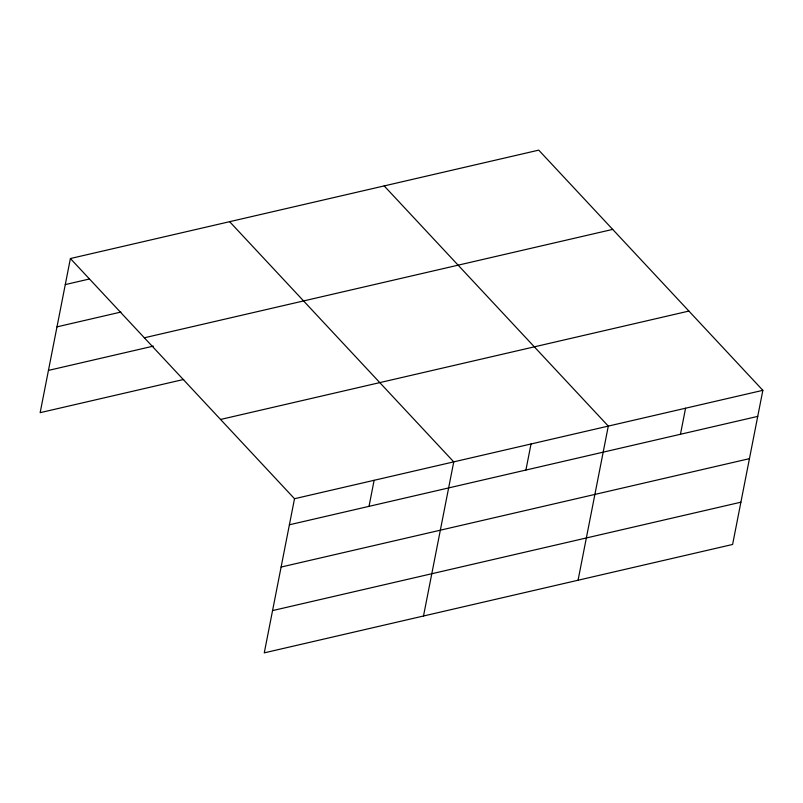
<?xml version="1.0" encoding="UTF-8"?>
<svg xmlns="http://www.w3.org/2000/svg" width="803" height="803" viewBox="0 0 803 803"><rect width="100%" height="100%" fill="white"/><g stroke="black" fill="none" stroke-linecap="round" stroke-linejoin="round"><path stroke-width="1.2" d="M70.393 258.536L294.51 498.723L264.267 652.859L732.607 544.464L762.85 390.328L538.733 150.141L70.393 258.536L40.15 412.672L183.706 379.448M369.019 506.352L374.128 480.304M423.502 616.011L453.745 461.876L229.628 221.678M525.915 470.036L531.024 443.989M578.06 580.238L608.293 426.102L384.175 185.905M680.462 434.272L685.571 408.215M65.284 284.583L89.404 279.002M56.983 326.851L120.922 312.056M144.349 337.792L612.689 229.397M48.441 370.404L153.393 346.113M220.554 419.467L688.894 311.072M294.51 498.723L762.85 390.328M289.401 524.781L757.741 416.386M281.11 567.048L749.45 458.654M272.558 610.591L740.898 502.196"/></g></svg>
